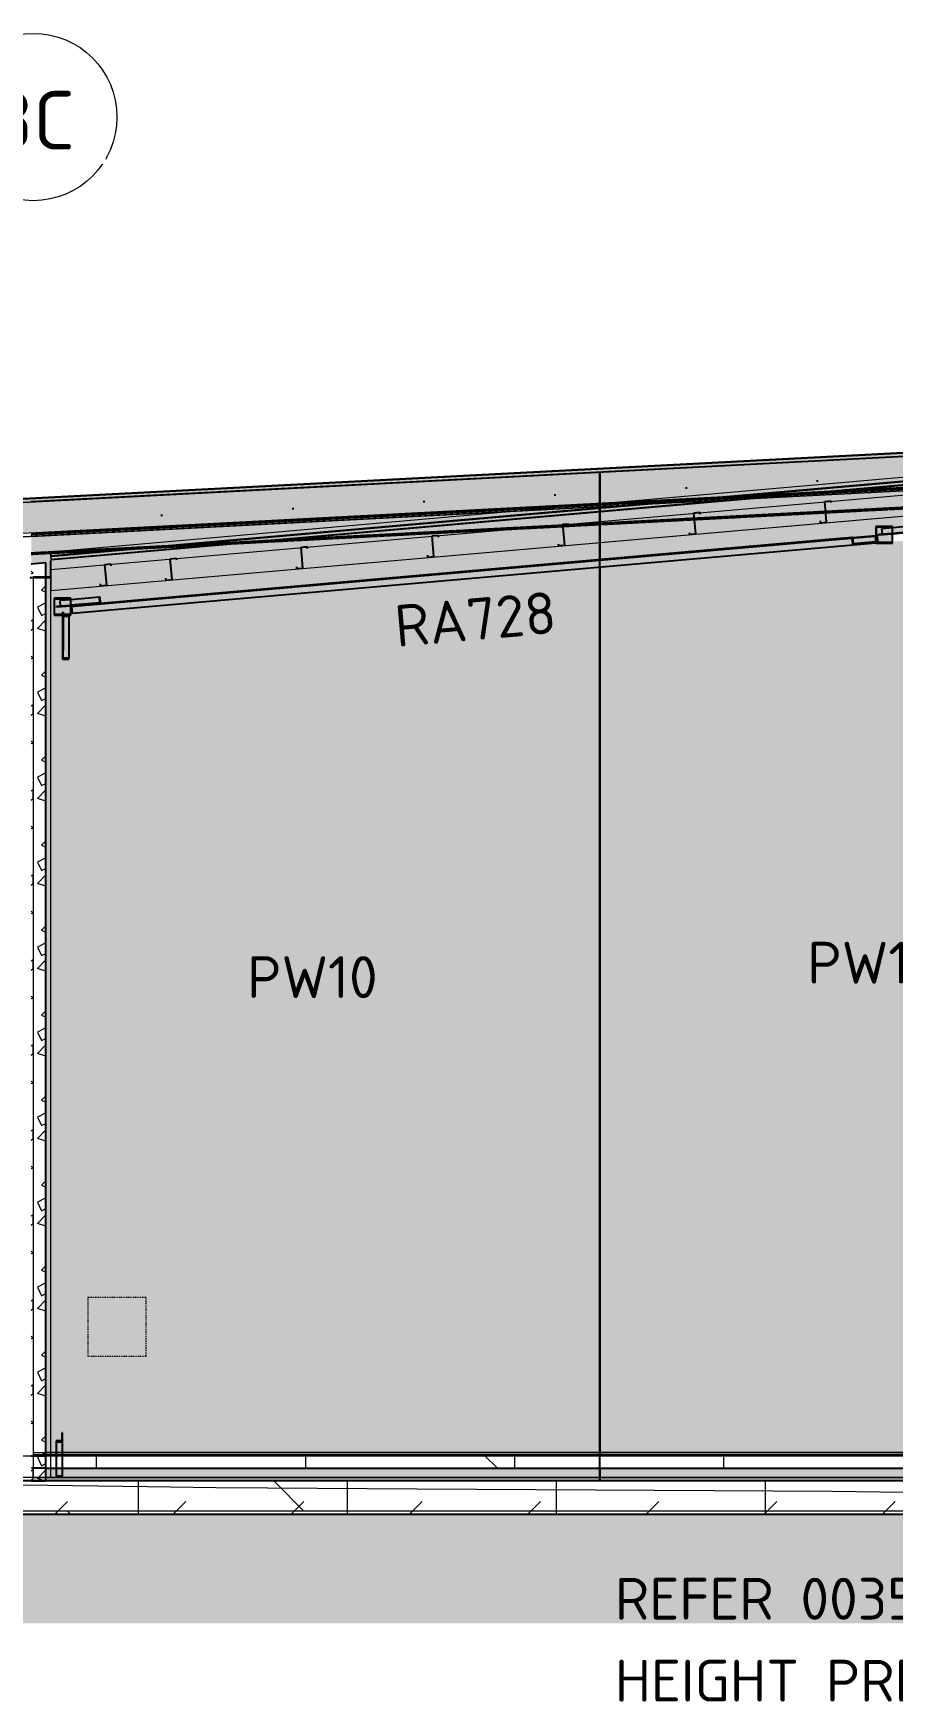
# Model space of a CAD drawing. Header units: millimetres. Extents: x 632 to 645312, y -3890 to 22200.
# Drawn here: x 602163 to 612439, y 2261 to 22200 of the extents above; entities that cross this region are included whole.
import ezdxf

# ---------------------------------------------------------------- set-up
doc = ezdxf.new("R2010")
doc.units = ezdxf.units.MM
for name, pattern in [('Dash', [7, 5, -2]), ('Dash_2_', [20.833333, 10.416667, -10.416667]), ('Hidden', [4, 3, -1]), ('Hidden Double', [7, 5, -2])]:
    doc.linetypes.add(name, pattern=pattern)
for name, color, linetype, lineweight in [('A-000-T_TEXT', 231, 'Continuous', 13), ('A-010-M_ROOM_SEPARATION', 32, 'Continuous', 13), ('A-200-A_WALL', 211, 'Continuous', 18), ('A-200-H_WALL', 111, 'Continuous', 13), ('A-200-M_WALL_EXT', 113, 'Continuous', 13), ('A-200-M_WALL_PAT', 111, 'Continuous', 13), ('A-200-MH_WALL', 110, 'Hidden', 13), ('A-230-H-FLOOR', 190, 'Continuous', 13), ('A-230-M_FLOOR', 192, 'Continuous', 13), ('A-230-MH_FLOOR', 190, 'Hidden Double', 13), ('A-270-M_ROOF', 132, 'Continuous', 13), ('C-920-M_TOPO', 7, 'Continuous', 13), ('M-520-M_DRAINAGE_FW', 2, 'Continuous', 13), ('M-520-MH_DRAINAGE_FW', 131, 'Dash', 13), ('S-160-M_FOUND', 171, 'Continuous', 13), ('S-280-A_STRUCT_FRAME', 2, 'Continuous', 18), ('S-280-M_STRUCT_FRAME', 12, 'Continuous', 13), ('Z-033_T_GRIDREF', 31, 'Continuous', 13), ('Z-230-A_LEVEL', 51, 'Continuous', 13)]:
    doc.layers.add(name, color=color, linetype=linetype, lineweight=lineweight)
doc.styles.add('ISOCPEUR_1', font='isocpeur.ttf', dxfattribs={"height": 700})
doc.styles.add('ISOCPEUR_2', font='isocpeur.ttf', dxfattribs={"height": 500})
pattern_1 = [(45, (615418.1, 0), (-1414.214, 0), [750, -3000]), (45, (616418.1, 1000), (-1414.214, 0), [750, -3000]), (45, (617418.1, -300), (-1414.214, 0), [250, -2000]), (90, (617418.13, 500), (-500, 500), [500, -2000]), (315, (617418.1, 1000), (0, 2828.43), [500, -3000]), (0, (616418.1, 1000), (2000, 2000), [300, -1000]), (0, (613918.1, 2000), (2000, 2000), [300, -2000])]

# ---------------------------------------------------------------- blocks, each defined once
blk = doc.blocks.new('Plumbing_FHR_AAA - 500mm Dia x 240mm D-1645371-S6_501-SECTION C1')
at = {"layer": 'M-520-MH_DRAINAGE_FW', "color": 53, "linetype": 'Dash_2_', "lineweight": 5}
for p, q in [((4314032, 7090), (4313332, 7090)), ((4313332, 7090), (4313332, 6390)), ((4314032, 6390), (4314032, 7090)), ((4313332, 6390), (4314032, 6390))]:
    blk.add_line(p, q, dxfattribs=at)
blk = doc.blocks.new('Roof Gutters3 - Roof Gutters-1885272-S6_501-SECTION C1')
at = {"layer": 'A-270-M_ROOF', "lineweight": 5, "transparency": 33554432}
for points in [[(4306891, 16341), (4327369, 17410), (4327369, 17414), (4306891, 16345)], [(4306891, 16337), (4327369, 17406), (4327369, 17411), (4306891, 16342)], [(4306913, 15923), (4312657, 16223), (4312657, 16599), (4327371, 17367), (4327369, 17410), (4306891, 16341), (4306901, 16152)]]:
    blk.add_hatch(color=253, dxfattribs=at).paths.add_polyline_path(points)
at = {"layer": 'A-270-M_ROOF', "color": 53, "lineweight": 5}
for p, q in [((4312891, 15950), (4332711, 17684)), ((4312891, 15948), (4332711, 17682)), ((4312894, 15906), (4332715, 17641)), ((4312894, 15906), (4332715, 17641)), ((4327041, 17397), (4306891, 16345)), ((4327071, 17394), (4306891, 16341)), ((4327041, 17394), (4306891, 16342)), ((4327071, 17392), (4306891, 16338)), ((4327039, 17389), (4312663, 16638)), ((4327040, 17389), (4312663, 16638)), ((4319603, 16591), (4327061, 17244)), ((4319603, 16591), (4327061, 17244)), ((4327061, 17195), (4320976, 16663)), ((4321026, 16665), (4327061, 17193)), ((4327393, 16954), (4321141, 16628)), ((4327393, 16955), (4321150, 16629)), ((4321226, 16635), (4327392, 16957)), ((4327392, 16958), (4321235, 16636)), ((4319878, 16565), (4306915, 15889)), ((4319795, 16558), (4306915, 15886)), ((4312890, 15954), (4319797, 16558)), ((4319747, 16555), (4312890, 15955)), ((4319852, 16561), (4318373, 16483)), ((4318374, 16484), (4319603, 16591)), ((4318374, 16484), (4319603, 16591)), ((4318458, 16491), (4319937, 16568)), ((4320976, 16663), (4319747, 16555)), ((4319861, 16561), (4319795, 16558)), ((4319797, 16558), (4321026, 16665)), ((4320990, 16620), (4319852, 16561)), ((4320999, 16621), (4319861, 16561)), ((4319946, 16569), (4319878, 16565)), ((4319937, 16568), (4321075, 16627)), ((4321084, 16628), (4319946, 16569)), ((4321141, 16628), (4320991, 16620)), ((4321150, 16629), (4320999, 16621)), ((4321076, 16628), (4321226, 16635)), ((4321235, 16636), (4321084, 16628)), ((4312663, 16188), (4318458, 16491)), ((4318373, 16483), (4312663, 16185)), ((4312886, 16003), (4318374, 16484)), ((4312886, 16003), (4318374, 16484)), ((4312890, 15955), (4312886, 16003)), ((4312886, 16003), (4312890, 15955)), ((4312891, 15952), (4312890, 15955)), ((4312894, 15912), (4312891, 15950)), ((4312891, 15948), (4312894, 15912)), ((4312894, 15912), (4312894, 15906)), ((4312894, 15906), (4312894, 15912))]:
    blk.add_line(p, q, dxfattribs=at)
blk = doc.blocks.new('25021-APA-ZZ-ZZ-M3-AR-000001_V3_rvt-8-S6_501-SECTION C1')
at = {"layer": 'A-200-M_WALL_EXT', "transparency": 33554432}
blk.add_hatch(color=10, dxfattribs=at).paths.add_polyline_path([(4350895, 16015), (4350895, 16071), (4332581, 17679), (4312663, 16639), (4312663, 16599), (4332682, 17644), (4332682, 17608), (4350894, 16015)])
at = {"layer": 'A-270-M_ROOF', "lineweight": 5, "transparency": 33554432}
for color, points in [(9, [(4306891, 16338), (4327369, 17407), (4327318, 17407), (4306841, 16338)]), (10, [(4306891, 16298), (4327369, 17367), (4327318, 17367), (4306841, 16298)]), (9, [(4306891, 16298), (4327369, 17367), (4327369, 17407), (4306891, 16338)])]:
    blk.add_hatch(color=color, dxfattribs=at).paths.add_polyline_path(points)
at = {"layer": 'C-920-M_TOPO', "transparency": 33554432}
h = blk.add_hatch(color=8, dxfattribs=at)
h.paths.add_polyline_path([(4279081, 3197), (4354185, 3197), (4354185, 4132), (4346414, 4300), (4341180, 4371), (4338594, 4425), (4334962, 4500), (4312145, 4500), (4312145, 4851), (4308452, 4901), (4307827, 4914), (4307827, 4900), (4308452, 4898), (4308452, 4500), (4307052, 4500), (4307052, 4900), (4307677, 4900), (4307677, 4918), (4301970, 5050), (4283205, 5050), (4283205, 4900), (4283893, 4900), (4283893, 4500), (4282320, 4500), (4282320, 4900), (4283037, 4900), (4283037, 5050), (4282733, 5050), (4282733, 5108), (4281492, 5054), (4281072, 5050), (4279081, 5053), (4279081, 3266)])
h.paths.add_polyline_path([(4281088, 5171), (4281428, 5176), (4282748, 5235), (4282891, 5235), (4282891, 5200), (4283037, 5200), (4283037, 5249), (4279081, 5267), (4279081, 5173), (4281072, 5171)])
h.paths.add_polyline_path([(4283205, 5200), (4293163, 5202), (4283205, 5248)])
at = {"layer": 'A-010-M_ROOM_SEPARATION', "color": 53, "lineweight": 5}
for p, q in [((4312787, 5240), (4312832, 5240)), ((4312832, 5240), (4312891, 5240)), ((4312891, 5240), (4332607, 5240))]:
    blk.add_line(p, q, dxfattribs=at)
at = {"layer": 'A-200-M_WALL_EXT', "color": 53, "lineweight": 5}
for p, q in [((4327061, 17391), (4312663, 16639)), ((4312663, 16639), (4327037, 17390)), ((4312682, 15705), (4312682, 4940)), ((4312891, 15705), (4312682, 15705)), ((4312885, 15705), (4312682, 15705)), ((4312890, 15705), (4312885, 15705)), ((4312891, 4940), (4312891, 15705)), ((4312891, 15540), (4312891, 15705)), ((4312891, 5240), (4312891, 15540)), ((4312891, 4940), (4312891, 5239)), ((4312832, 4940), (4312682, 4940)), ((4312682, 4940), (4312891, 4940)), ((4312891, 4940), (4312832, 4940)), ((4312891, 4940), (4345562, 4940)), ((4345562, 4940), (4312891, 4940))]:
    blk.add_line(p, q, dxfattribs=at)
at = {"layer": 'A-230-M_FLOOR', "color": 53, "lineweight": 5}
for p, q in [((4312682, 5240), (4312682, 5215)), ((4312682, 5240), (4312832, 5240)), ((4312682, 5215), (4312682, 4940)), ((4312682, 5215), (4312832, 5215)), ((4312682, 5215), (4312682, 4940)), ((4345706, 5240), (4312832, 5240)), ((4312832, 5240), (4312832, 4940)), ((4312832, 5240), (4312832, 4940)), ((4312891, 5240), (4312832, 5240)), ((4312832, 5240), (4312891, 5240)), ((4312832, 5215), (4312891, 5215)), ((4332607, 5240), (4312891, 5240)), ((4312891, 5240), (4332607, 5240)), ((4312891, 5215), (4345702, 5215)), ((4353282, 4940), (4312082, 4940)), ((4312832, 4940), (4312682, 4940)), ((4312832, 4940), (4312682, 4940)), ((4312891, 4940), (4312832, 4940)), ((4312832, 4940), (4345706, 4940)), ((4312832, 4940), (4312891, 4940)), ((4312891, 4940), (4312832, 4940)), ((4345562, 4940), (4312891, 4940)), ((4312891, 4940), (4345562, 4940)), ((4345562, 4940), (4312891, 4940)), ((4312082, 4540), (4333527, 4540))]:
    blk.add_line(p, q, dxfattribs=at)
at = {"layer": 'A-270-M_ROOF', "color": 53, "lineweight": 5}
for p, q in [((4332711, 17686), (4312890, 15952)), ((4332711, 17646), (4312890, 15911)), ((4312890, 15911), (4332711, 17646)), ((4306891, 16338), (4327071, 17392)), ((4306893, 16298), (4327073, 17352)), ((4327073, 17352), (4306893, 16298)), ((4312890, 15791), (4332711, 17525)), ((4312890, 15540), (4332711, 17274)), ((4312891, 15540), (4332711, 17274)), ((4327061, 17191), (4321083, 16668)), ((4327061, 17151), (4322222, 16728)), ((4322222, 16728), (4327061, 17151)), ((4327369, 16997), (4322372, 16736)), ((4321014, 16665), (4306913, 15929)), ((4319854, 16561), (4312891, 15952)), ((4320992, 16620), (4312894, 15912)), ((4312894, 15912), (4320992, 16620)), ((4321083, 16668), (4319854, 16561)), ((4322222, 16728), (4320992, 16620)), ((4320992, 16620), (4322222, 16728)), ((4321083, 16668), (4321014, 16665)), ((4322221, 16728), (4321083, 16668)), ((4322372, 16736), (4322221, 16728)), ((4312890, 15952), (4312890, 15911)), ((4312891, 15952), (4312890, 15952)), ((4312891, 15952), (4312891, 15911)), ((4312890, 15892), (4312885, 15892)), ((4312885, 15892), (4312885, 15697)), ((4312885, 15892), (4312886, 15892)), ((4312886, 15705), (4312886, 15892)), ((4312886, 15892), (4312890, 15892)), ((4312890, 15911), (4312890, 15540)), ((4312891, 15911), (4312890, 15911)), ((4312890, 15911), (4312891, 15911)), ((4312890, 15692), (4312890, 15892)), ((4312890, 15892), (4312891, 15892)), ((4312894, 15912), (4312891, 15911)), ((4312891, 15911), (4312894, 15912)), ((4312891, 15911), (4312891, 15791)), ((4312891, 15892), (4312891, 15791)), ((4312891, 15791), (4312891, 15705)), ((4312891, 15791), (4312891, 15705)), ((4312640, 15692), (4312890, 15692)), ((4312885, 15697), (4312645, 15697)), ((4312682, 15697), (4312885, 15697)), ((4312890, 15692), (4312682, 15692)), ((4312885, 15697), (4312886, 15697)), ((4312886, 15697), (4312886, 15705)), ((4312890, 15692), (4312891, 15692)), ((4312891, 15705), (4312891, 15540)), ((4312891, 15705), (4312891, 15692)), ((4312890, 15540), (4312891, 15540))]:
    blk.add_line(p, q, dxfattribs=at)
at = {"layer": 'C-920-M_TOPO', "color": 53, "lineweight": 5}
for p, q in [((4313155, 4838), (4311939, 4854)), ((4314046, 4827), (4313155, 4838)), ((4314865, 4817), (4314046, 4827)), ((4315482, 4810), (4314865, 4817)), ((4317273, 4800), (4315482, 4810)), ((4322237, 4773), (4317273, 4800)), ((4323921, 4750), (4322237, 4773))]:
    blk.add_line(p, q, dxfattribs=at)
at = {"layer": 'A-270-M_ROOF', "color": 53, "lineweight": 5}
blk.add_blockref('Roof Gutters3 - Roof Gutters-1885272-S6_501-SECTION C1', (0, 0), dxfattribs=at)
at = {"layer": 'M-520-M_DRAINAGE_FW', "color": 53, "lineweight": 5}
blk.add_blockref('Plumbing_FHR_AAA - 500mm Dia x 240mm D-1645371-S6_501-SECTION C1', (0, 0), dxfattribs=at)
blk = doc.blocks.new('NRP_Framing-Steel-EA - RB725 - 75x75x8EA-3936348-S6_501-SECTION C1')
at = {"layer": 'S-280-M_STRUCT_FRAME', "linetype": 'Dash', "lineweight": 25}
blk.add_hatch(color=256, dxfattribs=at).paths.add_polyline_path([(4322478, 16098), (4322489, 16099), (4322482, 16174), (4322379, 16165), (4322380, 16157), (4322472, 16165)])
h = blk.add_hatch(color=256, dxfattribs=at)
h.paths.add_polyline_path([(4322489, 16099), (4322759, 16123), (4322759, 16198), (4322482, 16174), (4322488, 16108)])
h.paths.add_polyline_path([(4322765, 16123), (4322779, 16125), (4322772, 16199), (4322765, 16199)])
at = {"layer": 'S-280-M_STRUCT_FRAME', "lineweight": 25}
for p, q in [((4322482, 16174), (4322379, 16165)), ((4322379, 16165), (4322380, 16157)), ((4322380, 16157), (4322472, 16165)), ((4322472, 16165), (4322478, 16098)), ((4322482, 16174), (4322759, 16198)), ((4322489, 16099), (4322482, 16174)), ((4322765, 16199), (4322772, 16199)), ((4322772, 16199), (4322779, 16125)), ((4322478, 16098), (4322489, 16099)), ((4322759, 16123), (4322489, 16099)), ((4322779, 16125), (4322765, 16123))]:
    blk.add_line(p, q, dxfattribs=at)
at = {"layer": 'S-280-M_STRUCT_FRAME', "linetype": 'Dash', "lineweight": 25}
for p, q in [((4322759, 16198), (4322765, 16199)), ((4322765, 16123), (4322759, 16123))]:
    blk.add_line(p, q, dxfattribs=at)
blk = doc.blocks.new('NRP_Framing-Steel-EA - RB725 - 75x75x8EA-3936451-S6_501-SECTION C1')
at = {"layer": 'S-280-M_STRUCT_FRAME', "linetype": 'Dash', "lineweight": 25}
h = blk.add_hatch(color=256, dxfattribs=at)
h.paths.add_polyline_path([(4312960, 15341), (4313125, 15355), (4313125, 15363), (4312960, 15349)])
h.paths.add_polyline_path([(4313131, 15356), (4313384, 15378), (4313383, 15386), (4313131, 15364)])
h = blk.add_hatch(color=256, dxfattribs=at)
h.paths.add_polyline_path([(4313008, 15353), (4313125, 15363), (4313125, 15430), (4313002, 15420), (4313005, 15386)])
h.paths.add_polyline_path([(4313131, 15364), (4313475, 15394), (4313469, 15461), (4313131, 15431), (4313131, 15378)])
blk.add_hatch(color=256, dxfattribs=at).paths.add_polyline_path([(4313384, 15378), (4313487, 15387), (4313480, 15462), (4313469, 15461), (4313475, 15394), (4313383, 15386)])
at = {"layer": 'S-280-M_STRUCT_FRAME', "lineweight": 25}
for p, q in [((4313125, 15363), (4312960, 15349)), ((4313125, 15355), (4312960, 15341)), ((4313125, 15430), (4313002, 15420)), ((4313008, 15353), (4313002, 15420)), ((4313469, 15461), (4313131, 15431)), ((4313383, 15386), (4313131, 15364)), ((4313384, 15378), (4313131, 15356)), ((4313475, 15394), (4313383, 15386)), ((4313383, 15386), (4313384, 15378)), ((4313384, 15378), (4313487, 15387)), ((4313480, 15462), (4313469, 15461)), ((4313469, 15461), (4313475, 15394)), ((4313487, 15387), (4313480, 15462)), ((4312960, 15341), (4312960, 15349))]:
    blk.add_line(p, q, dxfattribs=at)
at = {"layer": 'S-280-M_STRUCT_FRAME', "linetype": 'Dash', "lineweight": 25}
for p, q in [((4313131, 15431), (4313125, 15430)), ((4313131, 15364), (4313125, 15363)), ((4313131, 15364), (4313125, 15363)), ((4313131, 15356), (4313125, 15355))]:
    blk.add_line(p, q, dxfattribs=at)
blk = doc.blocks.new('NRP_Framing-Steel-EA - RB725 - 75x75x8EA-3965456-S6_501-SECTION C1')
at = {"layer": 'S-280-M_STRUCT_FRAME', "linetype": 'Dash', "lineweight": 25}
h = blk.add_hatch(color=256, dxfattribs=at)
h.paths.add_polyline_path([(4322789, 16201), (4322953, 16215), (4322953, 16223), (4322788, 16209)])
h.paths.add_polyline_path([(4322959, 16216), (4323211, 16238), (4323210, 16246), (4322959, 16224)])
h = blk.add_hatch(color=256, dxfattribs=at)
h.paths.add_polyline_path([(4322836, 16213), (4322953, 16223), (4322953, 16290), (4322831, 16280), (4322834, 16238)])
h.paths.add_polyline_path([(4322959, 16224), (4323302, 16254), (4323296, 16320), (4322959, 16291), (4322959, 16238)])
blk.add_hatch(color=256, dxfattribs=at).paths.add_polyline_path([(4323211, 16238), (4323314, 16247), (4323307, 16321), (4323296, 16320), (4323302, 16254), (4323210, 16246)])
at = {"layer": 'S-280-M_STRUCT_FRAME', "lineweight": 25}
for p, q in [((4322953, 16223), (4322788, 16209)), ((4322789, 16201), (4322788, 16209)), ((4322953, 16215), (4322789, 16201)), ((4322953, 16290), (4322831, 16280)), ((4322836, 16213), (4322831, 16280)), ((4323296, 16320), (4322959, 16291)), ((4323210, 16246), (4322959, 16224)), ((4323211, 16238), (4322959, 16216)), ((4323302, 16254), (4323210, 16246)), ((4323210, 16246), (4323211, 16238)), ((4323211, 16238), (4323314, 16247)), ((4323307, 16321), (4323296, 16320)), ((4323296, 16320), (4323302, 16254)), ((4323314, 16247), (4323307, 16321))]:
    blk.add_line(p, q, dxfattribs=at)
at = {"layer": 'S-280-M_STRUCT_FRAME', "linetype": 'Dash', "lineweight": 25}
for p, q in [((4322959, 16291), (4322953, 16290)), ((4322959, 16224), (4322953, 16223)), ((4322959, 16224), (4322953, 16223)), ((4322959, 16216), (4322953, 16215))]:
    blk.add_line(p, q, dxfattribs=at)
blk = doc.blocks.new('NRP_Framing-Steel-EA - RA728 - 90x90x8EA-3936199-S6_501-SECTION C1')
at = {"layer": 'S-280-M_STRUCT_FRAME', "linetype": 'Dash', "lineweight": 25}
for p, q in [((4322380, 16157), (4313144, 15349)), ((4322752, 16189), (4322472, 16165))]:
    blk.add_line(p, q, dxfattribs=at)
blk = doc.blocks.new('NRP_Framing-Steel-EA - WB725 - 75x75x8EA-3952099-S6_501-SECTION C1')
at = {"layer": 'S-280-M_STRUCT_FRAME', "linetype": 'Dash', "lineweight": 25}
h = blk.add_hatch(color=256, dxfattribs=at)
h.paths.add_polyline_path([(4313040, 14827), (4313040, 15248), (4313032, 15248), (4313032, 14827)])
h.paths.add_polyline_path([(4313040, 15254), (4313040, 15282), (4313032, 15282), (4313032, 15254)])
for points in [[(4313040, 14733), (4313107, 14733), (4313107, 15226), (4313040, 15226), (4313040, 14827)], [(4313107, 14722), (4313107, 14733), (4313040, 14733), (4313040, 14827), (4313032, 14827), (4313032, 14722)]]:
    blk.add_hatch(color=256, dxfattribs=at).paths.add_polyline_path(points)
at = {"layer": 'S-280-M_STRUCT_FRAME', "lineweight": 25}
for p, q in [((4313032, 15282), (4313040, 15282)), ((4313032, 15282), (4313032, 15254)), ((4313032, 15248), (4313032, 14827)), ((4313040, 15282), (4313040, 15254)), ((4313040, 15248), (4313040, 14827)), ((4313107, 15226), (4313107, 14733)), ((4313040, 14827), (4313032, 14827)), ((4313032, 14827), (4313032, 14722)), ((4313040, 14733), (4313040, 14827)), ((4313032, 14722), (4313107, 14722)), ((4313107, 14733), (4313040, 14733)), ((4313107, 14722), (4313107, 14733))]:
    blk.add_line(p, q, dxfattribs=at)
at = {"layer": 'S-280-M_STRUCT_FRAME', "linetype": 'Dash', "lineweight": 25}
for p, q in [((4313032, 15254), (4313032, 15248)), ((4313040, 15254), (4313040, 15248)), ((4313040, 15235), (4313107, 15235)), ((4313107, 15235), (4313107, 15226))]:
    blk.add_line(p, q, dxfattribs=at)
blk = doc.blocks.new('NRP_Framing-Steel-EA - WB725 - 75x75x8EA-3952101-S6_501-SECTION C1')
at = {"layer": 'S-280-M_STRUCT_FRAME', "linetype": 'Dash', "lineweight": 25}
blk.add_hatch(color=256, dxfattribs=at).paths.add_polyline_path([(4312957, 5367), (4313032, 5367), (4313032, 5472), (4313024, 5472), (4313024, 5378), (4312957, 5378)])
h = blk.add_hatch(color=256, dxfattribs=at)
h.paths.add_polyline_path([(4313032, 4956), (4313032, 5050), (4312957, 5050), (4312957, 4956)])
h.paths.add_polyline_path([(4312957, 5200), (4313032, 5200), (4313032, 5367), (4312957, 5367)])
at = {"layer": 'S-280-M_STRUCT_FRAME', "lineweight": 25}
for p, q in [((4313032, 5472), (4313024, 5472)), ((4313024, 5472), (4313024, 5378)), ((4313032, 5367), (4313032, 5472)), ((4313024, 5378), (4312957, 5378)), ((4312957, 5378), (4312957, 5367)), ((4312957, 5367), (4313032, 5367)), ((4312957, 5367), (4312957, 5200)), ((4313032, 5200), (4313032, 5367)), ((4312957, 5050), (4312957, 4956)), ((4313032, 4956), (4313032, 5050)), ((4313032, 4956), (4312957, 4956))]:
    blk.add_line(p, q, dxfattribs=at)
at = {"layer": 'S-280-M_STRUCT_FRAME', "linetype": 'Dash', "lineweight": 25}
for p, q in [((4312957, 5200), (4312957, 5050)), ((4313032, 5050), (4313032, 5200))]:
    blk.add_line(p, q, dxfattribs=at)
blk = doc.blocks.new('NRP_Framing-Steel-PFC - R308 - 250PFC-4012580-S6_501-SECTION C1')
at = {"layer": 'S-280-M_STRUCT_FRAME', "linetype": 'Dash', "lineweight": 25}
for p, q in [((4312657, 16223), (4332667, 17267)), ((4332667, 17252), (4312657, 16208)), ((4331737, 16984), (4312657, 15987)), ((4331312, 16946), (4312657, 15972))]:
    blk.add_line(p, q, dxfattribs=at)
blk = doc.blocks.new('NRP_Framing-Steel-Purlin Z - P916 - EZ250-24-V81-S6_501-SECTION C1')
at = {"layer": 'S-280-M_STRUCT_FRAME', "color": 1, "lineweight": 25}
for p, q in [((4322147, 16606), (4322218, 16612)), ((4322147, 16606), (4322218, 16612)), ((4322169, 16357), (4322147, 16606)), ((4322169, 16357), (4322147, 16606)), ((4322218, 16612), (4322220, 16591)), ((4322218, 16612), (4322220, 16591)), ((4322091, 16373), (4322093, 16351)), ((4322091, 16373), (4322093, 16351)), ((4322093, 16351), (4322169, 16357)), ((4322093, 16351), (4322169, 16357)), ((4322166, 16482), (4322166, 16483))]:
    blk.add_line(p, q, dxfattribs=at)
at = {"layer": 'S-280-M_STRUCT_FRAME', "color": 1, "linetype": 'Dash', "lineweight": 25}
blk.add_line((4322166, 16482), (4322166, 16483), dxfattribs=at)
blk = doc.blocks.new('NRP_Framing-Steel-Purlin Z - P916 - EZ250-24-V82-S6_501-SECTION C1')
at = {"layer": 'S-280-M_STRUCT_FRAME', "color": 1, "lineweight": 25}
for p, q in [((4320582, 16469), (4320652, 16476)), ((4320582, 16469), (4320652, 16476)), ((4320604, 16220), (4320582, 16469)), ((4320604, 16220), (4320582, 16469)), ((4320652, 16476), (4320654, 16454)), ((4320652, 16476), (4320654, 16454)), ((4320526, 16236), (4320528, 16214)), ((4320526, 16236), (4320528, 16214)), ((4320528, 16214), (4320604, 16220)), ((4320528, 16214), (4320604, 16220)), ((4320601, 16346), (4320601, 16346))]:
    blk.add_line(p, q, dxfattribs=at)
at = {"layer": 'S-280-M_STRUCT_FRAME', "color": 1, "linetype": 'Dash', "lineweight": 25}
blk.add_line((4320601, 16346), (4320601, 16346), dxfattribs=at)
blk = doc.blocks.new('NRP_Framing-Steel-Purlin Z - P916 - EZ250-24-4047314-S6_501-SECTION C1')
at = {"layer": 'S-280-M_STRUCT_FRAME', "color": 1, "lineweight": 25}
for p, q in [((4319016, 16332), (4319087, 16339)), ((4319016, 16332), (4319087, 16339)), ((4319038, 16083), (4319016, 16332)), ((4319038, 16083), (4319016, 16332)), ((4319035, 16209), (4319036, 16209)), ((4319087, 16339), (4319089, 16317)), ((4319087, 16339), (4319089, 16317)), ((4318960, 16099), (4318962, 16077)), ((4318960, 16099), (4318962, 16077)), ((4318962, 16077), (4319038, 16083)), ((4318962, 16077), (4319038, 16083))]:
    blk.add_line(p, q, dxfattribs=at)
at = {"layer": 'S-280-M_STRUCT_FRAME', "color": 1, "linetype": 'Dash', "lineweight": 25}
blk.add_line((4319035, 16209), (4319036, 16209), dxfattribs=at)
blk = doc.blocks.new('NRP_Framing-Steel-Purlin Z - P916 - EZ250-24-V83-S6_501-SECTION C1')
at = {"layer": 'S-280-M_STRUCT_FRAME', "color": 1, "lineweight": 25}
for p, q in [((4317451, 16195), (4317522, 16202)), ((4317451, 16195), (4317522, 16202)), ((4317473, 15946), (4317451, 16195)), ((4317473, 15946), (4317451, 16195)), ((4317522, 16202), (4317523, 16180)), ((4317522, 16202), (4317523, 16180)), ((4317395, 15962), (4317397, 15940)), ((4317395, 15962), (4317397, 15940)), ((4317470, 16072), (4317470, 16072)), ((4317397, 15940), (4317473, 15946)), ((4317397, 15940), (4317473, 15946))]:
    blk.add_line(p, q, dxfattribs=at)
at = {"layer": 'S-280-M_STRUCT_FRAME', "color": 1, "linetype": 'Dash', "lineweight": 25}
blk.add_line((4317470, 16072), (4317470, 16072), dxfattribs=at)
blk = doc.blocks.new('NRP_Framing-Steel-Purlin Z - P916 - EZ250-24-V84-S6_501-SECTION C1')
at = {"layer": 'S-280-M_STRUCT_FRAME', "color": 1, "lineweight": 25}
for p, q in [((4315885, 16058), (4315956, 16065)), ((4315885, 16058), (4315956, 16065)), ((4315907, 15809), (4315885, 16058)), ((4315907, 15809), (4315885, 16058)), ((4315956, 16065), (4315958, 16043)), ((4315956, 16065), (4315958, 16043)), ((4315830, 15825), (4315831, 15803)), ((4315830, 15825), (4315831, 15803)), ((4315831, 15803), (4315907, 15809)), ((4315831, 15803), (4315907, 15809)), ((4315904, 15935), (4315905, 15935))]:
    blk.add_line(p, q, dxfattribs=at)
at = {"layer": 'S-280-M_STRUCT_FRAME', "color": 1, "linetype": 'Dash', "lineweight": 25}
blk.add_line((4315904, 15935), (4315905, 15935), dxfattribs=at)
blk = doc.blocks.new('NRP_Framing-Steel-Purlin Z - P916 - EZ250-24-V93-S6_501-SECTION C1')
at = {"layer": 'S-280-M_STRUCT_FRAME', "color": 1, "lineweight": 25}
for p, q in [((4314320, 15921), (4314391, 15928)), ((4314320, 15921), (4314391, 15928)), ((4314342, 15672), (4314320, 15921)), ((4314342, 15672), (4314320, 15921)), ((4314339, 15798), (4314339, 15798)), ((4314391, 15928), (4314393, 15906)), ((4314391, 15928), (4314393, 15906)), ((4314264, 15688), (4314266, 15666)), ((4314264, 15688), (4314266, 15666)), ((4314266, 15666), (4314342, 15672)), ((4314266, 15666), (4314342, 15672))]:
    blk.add_line(p, q, dxfattribs=at)
at = {"layer": 'S-280-M_STRUCT_FRAME', "color": 1, "linetype": 'Dash', "lineweight": 25}
blk.add_line((4314339, 15798), (4314339, 15798), dxfattribs=at)
blk = doc.blocks.new('NRP_Framing-Steel-Purlin Z - P916 - EZ250-24-4062103-S6_501-SECTION C1')
at = {"layer": 'S-280-M_STRUCT_FRAME', "color": 1, "linetype": 'Dash', "lineweight": 25}
blk.add_line((4322069, 16846), (4322048, 16846), dxfattribs=at)
blk = doc.blocks.new('NRP_Framing-Steel-Purlin Z - P916 - EZ250-24-4062102-S6_501-SECTION C1')
at = {"layer": 'S-280-M_STRUCT_FRAME', "color": 1, "linetype": 'Dash', "lineweight": 25}
blk.add_line((4320500, 16764), (4320480, 16764), dxfattribs=at)
blk = doc.blocks.new('NRP_Framing-Steel-Purlin Z - P916 - EZ250-24-4062099-S6_501-SECTION C1')
at = {"layer": 'S-280-M_STRUCT_FRAME', "color": 1, "linetype": 'Dash', "lineweight": 25}
blk.add_line((4318932, 16682), (4318912, 16682), dxfattribs=at)
blk = doc.blocks.new('NRP_Framing-Steel-Purlin Z - P916 - EZ250-24-4062100-S6_501-SECTION C1')
at = {"layer": 'S-280-M_STRUCT_FRAME', "color": 1, "linetype": 'Dash', "lineweight": 25}
blk.add_line((4317364, 16600), (4317343, 16600), dxfattribs=at)
blk = doc.blocks.new('NRP_Framing-Steel-Purlin Z - P916 - EZ250-24-4062097-S6_501-SECTION C1')
at = {"layer": 'S-280-M_STRUCT_FRAME', "color": 1, "linetype": 'Dash', "lineweight": 25}
blk.add_line((4315796, 16518), (4315775, 16518), dxfattribs=at)
blk = doc.blocks.new('NRP_Framing-Steel-Purlin Z - P916 - EZ250-24-4062098-S6_501-SECTION C1')
at = {"layer": 'S-280-M_STRUCT_FRAME', "color": 1, "linetype": 'Dash', "lineweight": 25}
blk.add_line((4314227, 16436), (4314207, 16436), dxfattribs=at)
blk = doc.blocks.new('Grid - NRP_Grid-Head-320187-S6_501-SECTION C1')
at = {"layer": 'Z-033_T_GRIDREF'}
blk.add_circle((4352682, 21200), 1000, dxfattribs=at)

msp = doc.modelspace()

# ---------------------------------------------------------------- hatches: boundary and pattern name
at = {"layer": 'A-200-H_WALL'}
h = msp.add_hatch(color=256, dxfattribs=at)
h.paths.add_polyline_path([(615537.5, 4900), (615537.5, 5050), (608937.5, 5050), (608937.5, 4900), (615501, 4900)])
h.paths.add_polyline_path([(615537.5, 5200), (615537.5, 16396.3), (612447.3, 16125.9), (612439.2, 16200.6), (612439.2, 16107.6), (612239.2, 16107.6), (612239.1, 16107.7), (608937.5, 15818.9), (608937.5, 5200), (615501, 5200)])
h.paths.add_polyline_path([(608937.5, 15909.2), (612239.2, 16199.2), (612239.2, 16307.6), (612439.2, 16307.6), (612440.1, 16290.9), (612787.7, 16321.3), (612794.2, 16246.6), (615537.5, 16486.6), (615537.5, 17298.5), (608937.5, 16953.9), (608937.5, 16189.4)])
h.paths.add_polyline_path([(612245.2, 16113.6), (612433.2, 16113.6), (612433.2, 16215), (612268.8, 16200.6), (612268.1, 16208.6), (612316.6, 16212.9), (612310.8, 16279.6), (612433.2, 16290.3), (612433.2, 16301.6), (612245.2, 16301.6), (612245.2, 16198.6), (612252.6, 16199.2), (612259.1, 16124.5), (612245.2, 16123.3)])
h = msp.add_hatch(color=256, dxfattribs=at)
h.paths.add_polyline_path([(606113.1, 4900), (608937.5, 4900), (608937.5, 5050), (602512.5, 5050), (602512.5, 4956.1), (602437.5, 4956.1), (602437.5, 5050), (602312.5, 5050), (602312.5, 4900), (602512.5, 4900)])
h.paths.add_polyline_path([(602437.5, 5200), (602437.5, 5377.9), (602504.5, 5377.9), (602504.5, 5472.4), (602512.5, 5472.4), (602512.5, 5200), (608937.5, 5200), (608937.5, 15818.9), (602631.8, 15267.2), (602624, 15356.8), (602611, 15355.7), (602611, 15247.7), (602520.5, 15247.7), (602520.5, 15225.6), (602587.5, 15225.6), (602587.5, 14721.8), (602512.5, 14721.8), (602512.5, 15247.7), (602411, 15247.7), (602411, 15447.7), (602611, 15447.7), (602611, 15431), (602960.5, 15461.6), (602967, 15386.8), (608937.5, 15909.2), (608937.5, 16953.9), (602137.5, 16598.9), (602137.5, 15856.1), (602312.5, 15871.4), (602312.5, 5200)])
h.paths.add_polyline_path([(602482.4, 15253.7), (602512.5, 15253.7), (602512.5, 15282.5), (602520.5, 15282.5), (602520.5, 15253.7), (602605, 15253.7), (602605, 15355.2), (602440.5, 15340.8), (602439.8, 15348.7), (602488.2, 15353), (602482.4, 15419.7), (602605, 15430.5), (602605, 15441.7), (602417, 15441.7), (602417, 15253.7), (602439.8, 15253.7)])
at = {"layer": 'A-200-M_WALL_PAT'}
h = msp.add_hatch(dxfattribs=at)
h.set_pattern_fill('FP_47', color=250, angle=116.56505, style=0, pattern_type=2)
h.set_pattern_definition([(296.565, (615672.13, 152.4), (5e-05, 1016), [113.59, -2158.253]), (33.69, (615722.9, 50.8), (7e-05, 1016), [183.16, -3480.08]), (33.69, (616738.9, 50.8), (7e-05, 1016), [183.16, -3480.08]), (33.69, (617754.9, 50.8), (7e-05, 1016), [183.16, -3480.08]), (116.565, (615875.33, 152.4), (5e-05, 1016), [113.59, -2158.253]), (213.69, (615824.5, 254), (7e-05, 1016), [183.16, -3480.08]), (213.69, (616840.5, 254), (7e-05, 1016), [183.16, -3480.08]), (213.69, (617856.5, 254), (7e-05, 1016), [183.16, -3480.08]), (26.565, (616078.5, 152.4), (5e-05, 1016), [227.185, -2044.66]), (26.565, (617094.5, 152.4), (5e-05, 1016), [227.185, -2044.66]), (270, (616281.7, 254), (1016, 0.0009), [101.6, -914.4]), (225, (616281.7, 152.4), (-0.002, 1016), [143.684, -1293.157]), (135, (616180.1, 50.8), (-0.0009, 1016), [143.684, -1293.157]), (288.435, (615875.33, 457.2), (-0.002, 1015.9997), [160.644, -3052.23]), (18.435, (615926.1, 304.8), (-0.002, 1016), [160.64, -3052.23]), (18.435, (616942.1, 304.8), (-0.002, 1016), [160.64, -3052.23]), (18.435, (617958.1, 304.8), (-0.002, 1016), [160.64, -3052.23]), (135, (616078.5, 355.6), (-0.0009, 1016), [143.684, -1293.157]), (180, (615976.9, 457.2), (0.0009, -1016), [101.6, -914.4]), (251.565, (615621.33, 711.2), (0.0004, 1015.9997), [160.644, -3052.23]), (315, (615570.5, 558.8), (-0.0009, 1016), [143.684, -1293.157]), (71.565, (615672.13, 457.2), (0.0004, 1015.9997), [160.644, -3052.23]), (135, (615722.9, 609.6), (-0.0009, 1016), [143.684, -1293.157]), (225, (616027.7, 711.2), (-0.002, 1016), [143.684, -1293.157]), (123.69, (615926.13, 609.6), (7e-05, 1016), [183.16, -3480.08]), (123.69, (616942.13, 609.6), (7e-05, 1016), [183.16, -3480.08]), (26.565, (615824.5, 762), (5e-05, 1016), [113.59, -2158.25]), (26.565, (616840.5, 762), (5e-05, 1016), [113.59, -2158.25]), (315, (615926.1, 812.8), (-0.0009, 1016), [143.684, -1293.157]), (213.69, (616383.3, 965.2), (7e-05, 1016), [183.16, -3480.08]), (213.69, (617399.3, 965.2), (7e-05, 1016), [183.16, -3480.08]), (213.69, (618415.3, 965.2), (7e-05, 1016), [183.16, -3480.08]), (296.565, (616230.93, 863.6), (5e-05, 1016), [113.59, -2158.253]), (45, (616281.7, 762), (-0.0009, 1016), [143.684, -1293.157]), (90, (616383.3, 863.6), (-1016, -0.0009), [101.6, -914.4]), (213.69, (615926.1, 1016), (7e-05, 1016), [183.16, -3480.08]), (213.69, (616942.1, 1016), (7e-05, 1016), [183.16, -3480.08]), (213.69, (617958.1, 1016), (7e-05, 1016), [183.16, -3480.08]), (315, (615773.7, 914.4), (-0.0009, 1016), [71.84, -1365]), (26.565, (615824.5, 863.6), (5e-05, 1016), [113.59, -2158.25]), (26.565, (616840.5, 863.6), (5e-05, 1016), [113.59, -2158.25]), (90, (615926.1, 914.4), (-1016, -0.0009), [101.6, -914.4]), (333.435, (615519.7, 965.2), (-0.002, 1016), [113.59, -2158.25]), (333.435, (616535.7, 965.2), (-0.002, 1016), [113.59, -2158.25]), (243.435, (615621.33, 914.4), (-0.002, 1016), [113.59, -2158.253]), (161.565, (615570.5, 812.8), (0.0004, 1016), [160.64, -3052.23]), (161.565, (616586.5, 812.8), (0.0004, 1016), [160.64, -3052.23]), (161.565, (617602.5, 812.8), (0.0004, 1016), [160.64, -3052.23]), (45, (615418.1, 863.6), (-0.0009, 1016), [143.684, -1293.157]), (26.565, (615468.9, 0.0002), (5e-05, 1016), [113.59, -2158.25]), (26.565, (616484.9, 0.0001), (5e-05, 1016), [113.59, -2158.25]), (116.565, (615570.53, 50.8), (5e-05, 1016), [113.59, -2158.253]), (206.565, (615519.7, 152.4), (5e-05, 1016), [113.59, -2158.25]), (206.565, (616535.7, 152.4), (5e-05, 1016), [113.59, -2158.25]), (296.565, (615418.13, 101.6), (5e-05, 1016), [113.59, -2158.253]), (14.036, (616180.1, 457.2), (0.003, 1016), [209.45, -3979.62]), (14.036, (617196.1, 457.2), (0.003, 1016), [209.45, -3979.62]), (14.036, (618212.1, 457.2), (0.003, 1016), [209.45, -3979.62]), (14.036, (619228.1, 457.2), (0.003, 1016), [209.45, -3979.62]), (135, (616383.3, 508), (-0.0009, 1016), [143.684, -1293.157]), (198.435, (616281.7, 609.6), (-0.002, 1016), [160.64, -3052.23]), (198.435, (617297.7, 609.6), (-0.002, 1016), [160.64, -3052.23]), (198.435, (618313.7, 609.6), (-0.002, 1016), [160.64, -3052.23]), (296.565, (616129.33, 558.8), (5e-05, 1016), [113.59, -2158.253]), (333.435, (615468.9, 304.8), (-0.002, 1016), [113.59, -2158.25]), (333.435, (616484.9, 304.8), (-0.002, 1016), [113.59, -2158.25]), (45, (615570.5, 254), (-0.0009, 1016), [71.84, -1365]), (116.565, (615621.33, 304.8), (5e-05, 1016), [113.59, -2158.253]), (225, (615570.5, 406.4), (-0.002, 1016), [143.684, -1293.157])])
h.paths.add_polyline_path([(602312.5, 4900), (602312.5, 15871.4), (602137.5, 15856.1), (602137.5, 4900)])
at = {"layer": 'A-230-H-FLOOR'}
h = msp.add_hatch(dxfattribs=at)
h.set_pattern_fill('FP_49', color=256, style=0, pattern_type=2)
h.set_pattern_definition(pattern_1)
h.paths.add_polyline_path([(635042.5, 5050), (635042.5, 5200), (602312.5, 5200), (602312.5, 5050), (634276.8, 5050)])
at = {"layer": 'S-160-M_FOUND'}
h = msp.add_hatch(dxfattribs=at)
h.set_pattern_fill('FP_49', color=256, style=0, pattern_type=2)
h.set_pattern_definition(pattern_1)
h.paths.add_polyline_path([(602225, 4900), (601625, 4900), (601625, 4500), (602225, 4500)])
h = msp.add_hatch(dxfattribs=at)
h.set_pattern_fill('FP_49', color=256, style=0, pattern_type=2)
h.set_pattern_definition(pattern_1)
h.paths.add_polyline_path([(641317.8, 4500), (642362.5, 4500), (642362.5, 4900), (602225, 4900), (602225, 4500), (640144.3, 4500)])
at = {"layer": 'S-280-M_STRUCT_FRAME', "lineweight": 5}
for points in [[(602624.7, 15348.9), (611860.4, 16156.9), (611859.7, 16164.9), (602624, 15356.8), (602624.3, 15353)], [(602631.8, 15267.2), (612239.1, 16107.7), (612237.8, 16122.6), (611957.8, 16099.1), (611951.5, 16164.9), (602624.7, 15348.9), (602625.4, 15340.8)]]:
    msp.add_hatch(color=256, dxfattribs=at).paths.add_polyline_path(points)
h = msp.add_hatch(color=256, dxfattribs=at)
h.paths.add_polyline_path([(612439.2, 16107.6), (612439.2, 16307.6), (612239.2, 16307.6), (612239.2, 16107.6)])
h.paths.add_polyline_path([(612245.2, 16113.6), (612245.2, 16301.6), (612433.2, 16301.6), (612433.2, 16113.6)])
h = msp.add_hatch(color=256, dxfattribs=at)
h.paths.add_polyline_path([(602592.6, 15247.7), (602611, 15247.7), (602611, 15447.7), (602411, 15447.7), (602411, 15247.7)])
h.paths.add_polyline_path([(602592.6, 15253.7), (602417, 15253.7), (602417, 15441.7), (602605, 15441.7), (602605, 15253.7)])

# ---------------------------------------------------------------- linework, layer by layer
at = {"layer": 'A-200-M_WALL_EXT', "lineweight": 25}
for p, q in [((622162.5, 17644.4), (602137.5, 16598.9)), ((608937.5, 15909.2), (608937.5, 16953.9)), ((608937.5, 16953.9), (608937.5, 15909.2)), ((602312.5, 15871.4), (602137.5, 15856.1)), ((602312.5, 4900), (602312.5, 15871.4)), ((608937.5, 5200), (608937.5, 15818.9)), ((608937.5, 15818.9), (608937.5, 5200)), ((608937.5, 4900), (608937.5, 5050)), ((608937.5, 5050), (608937.5, 4900)), ((602137.5, 4900), (602312.5, 4900))]:
    msp.add_line(p, q, dxfattribs=at)
at = {"layer": 'A-200-MH_WALL', "lineweight": 25}
for p, q in [((608937.5, 15818.9), (608937.5, 15909.1)), ((608937.5, 15909.1), (608937.5, 15818.9)), ((608937.5, 5050), (608937.5, 5200)), ((608937.5, 5200), (608937.5, 5050))]:
    msp.add_line(p, q, dxfattribs=at)
at = {"layer": 'A-230-M_FLOOR', "lineweight": 25}
for p, q in [((635042.5, 5200), (602312.5, 5200)), ((602312.5, 5050), (635042.5, 5050))]:
    msp.add_line(p, q, dxfattribs=at)
at = {"layer": 'A-230-MH_FLOOR', "lineweight": 25}
for p, q in [((602137.6, 5200), (602312.5, 5200)), ((602312.5, 5050), (602137.6, 5050))]:
    msp.add_line(p, q, dxfattribs=at)
at = {"layer": 'S-160-M_FOUND', "lineweight": 25}
for p, q in [((602225, 4900), (601625, 4900)), ((642362.5, 4900), (602225, 4900)), ((601625, 4500), (602225, 4500)), ((602225, 4500), (642362.5, 4500))]:
    msp.add_line(p, q, dxfattribs=at)
at = {"layer": 'S-280-M_STRUCT_FRAME', "lineweight": 25}
for p, q in [((611860.4, 16156.9), (602624.7, 15348.9)), ((611859.7, 16164.9), (602967, 15386.8)), ((612439.2, 16307.6), (612239.2, 16307.6)), ((612239.2, 16307.6), (612239.2, 16107.6)), ((612245.2, 16301.6), (612433.2, 16301.6)), ((612245.2, 16113.6), (612245.2, 16301.6)), ((612433.2, 16301.6), (612433.2, 16113.6)), ((612439.2, 16107.6), (612439.2, 16307.6)), ((612239.1, 16107.7), (602631.8, 15267.2)), ((612237.8, 16122.6), (612239.1, 16107.7)), ((612239.2, 16107.6), (612439.2, 16107.6)), ((612433.2, 16113.6), (612245.2, 16113.6)), ((602611, 15447.7), (602411, 15447.7)), ((602411, 15447.7), (602411, 15247.7)), ((602417, 15441.7), (602605, 15441.7)), ((602417, 15253.7), (602417, 15441.7)), ((602605, 15441.7), (602605, 15253.7)), ((602611, 15247.7), (602611, 15447.7)), ((602624.7, 15348.9), (602624, 15356.8)), ((602411, 15247.7), (602611, 15247.7)), ((602605, 15253.7), (602417, 15253.7)), ((602631.8, 15267.2), (602624.7, 15348.9))]:
    msp.add_line(p, q, dxfattribs=at)
at = {"layer": 'S-280-M_STRUCT_FRAME', "linetype": 'Dash', "lineweight": 25}
for p, q in [((612232, 16189.4), (611952.1, 16164.9)), ((612231.3, 16197.4), (612232, 16189.4)), ((612232, 16189.4), (612237.8, 16122.7))]:
    msp.add_line(p, q, dxfattribs=at)
at = {"layer": 'Z-230-A_LEVEL'}
msp.add_line((549528.4, 5200), (645312.1, 5200), dxfattribs=at)

# ---------------------------------------------------------------- block references
at = {"color": 10, "lineweight": 5}
msp.add_blockref('25021-APA-ZZ-ZZ-M3-AR-000001_V3_rvt-8-S6_501-SECTION C1', (-3710519.8, 0), dxfattribs=at)
at = {"layer": 'S-280-M_STRUCT_FRAME', "linetype": 'Dash', "lineweight": 25}
for name in ['NRP_Framing-Steel-PFC - R308 - 250PFC-4012580-S6_501-SECTION C1', 'NRP_Framing-Steel-EA - RA728 - 90x90x8EA-3936199-S6_501-SECTION C1', 'NRP_Framing-Steel-EA - RB725 - 75x75x8EA-3936348-S6_501-SECTION C1', 'NRP_Framing-Steel-EA - RB725 - 75x75x8EA-3965456-S6_501-SECTION C1', 'NRP_Framing-Steel-EA - RB725 - 75x75x8EA-3936451-S6_501-SECTION C1', 'NRP_Framing-Steel-EA - WB725 - 75x75x8EA-3952099-S6_501-SECTION C1', 'NRP_Framing-Steel-EA - WB725 - 75x75x8EA-3952101-S6_501-SECTION C1']:
    msp.add_blockref(name, (-3710519.8, 0), dxfattribs=at)
at = {"layer": 'S-280-M_STRUCT_FRAME', "color": 1, "lineweight": 25}
for name in ['NRP_Framing-Steel-Purlin Z - P916 - EZ250-24-4062102-S6_501-SECTION C1', 'NRP_Framing-Steel-Purlin Z - P916 - EZ250-24-4062103-S6_501-SECTION C1', 'NRP_Framing-Steel-Purlin Z - P916 - EZ250-24-4062100-S6_501-SECTION C1', 'NRP_Framing-Steel-Purlin Z - P916 - EZ250-24-4062099-S6_501-SECTION C1', 'NRP_Framing-Steel-Purlin Z - P916 - EZ250-24-4062098-S6_501-SECTION C1', 'NRP_Framing-Steel-Purlin Z - P916 - EZ250-24-4062097-S6_501-SECTION C1']:
    msp.add_blockref(name, (-3710519.8, 0), dxfattribs=at)
at = {"layer": 'S-280-M_STRUCT_FRAME', "color": 1, "linetype": 'Dash', "lineweight": 25}
for name, p in [('NRP_Framing-Steel-Purlin Z - P916 - EZ250-24-V81-S6_501-SECTION C1', (-3710519.8, 0)), ('NRP_Framing-Steel-Purlin Z - P916 - EZ250-24-V82-S6_501-SECTION C1', (-3710519.8, 0)), ('NRP_Framing-Steel-Purlin Z - P916 - EZ250-24-V83-S6_501-SECTION C1', (-3710519.8, 0)), ('NRP_Framing-Steel-Purlin Z - P916 - EZ250-24-4047314-S6_501-SECTION C1', (-3710519.8, 0)), ('NRP_Framing-Steel-Purlin Z - P916 - EZ250-24-V84-S6_501-SECTION C1', (-3710519.8, 0)), ('NRP_Framing-Steel-Purlin Z - P916 - EZ250-24-V93-S6_501-SECTION C1', (-3711302.5, -68.5)), ('NRP_Framing-Steel-Purlin Z - P916 - EZ250-24-V93-S6_501-SECTION C1', (-3710519.8, 0))]:
    msp.add_blockref(name, p, dxfattribs=at)
at = {"layer": 'Z-033_T_GRIDREF'}
msp.add_blockref('Grid - NRP_Grid-Head-320187-S6_501-SECTION C1', (-3750519.8, 0), dxfattribs=at)

# ---------------------------------------------------------------- texts
at = {"layer": 'A-000-T_TEXT', "color": 7, "lineweight": 18, "char_height": 500, "attachment_point": 1, "style": 'ISOCPEUR_2'}
for s, insert, width in [('REFER 003501 FOR FULL ', (609116.1, 3740.5), 9379.744), ('HEIGHT PRECAST PANELS', (609116.1, 2761.6), 9459.912)]:
    msp.add_mtext(s, dxfattribs=dict(at, insert=insert, width=width))
at = {"layer": 'A-200-A_WALL', "lineweight": 13, "char_height": 500, "width": 1891.982, "attachment_point": 1, "style": 'ISOCPEUR_2'}
for insert in [(604718, 11170.1), (611418, 11342.4)]:
    msp.add_mtext('PW10', dxfattribs=dict(at, insert=insert))
at = {"layer": 'S-280-A_STRUCT_FRAME', "lineweight": 13, "insert": (606464.6, 15363.4), "char_height": 500, "width": 2324.894, "attachment_point": 1, "rotation": 5, "style": 'ISOCPEUR_2'}
msp.add_mtext('RA728', dxfattribs=at)

# ---------------------------------------------------------------- next in the draw order: texts
at = {"layer": 'Z-033_T_GRIDREF', "insert": (601666.3, 21512.1), "char_height": 700, "width": 1186.497, "attachment_point": 1, "style": 'ISOCPEUR_1', "bg_fill": 3, "box_fill_scale": 1.25, "bg_fill_color": 256, "bg_fill_true_color": 13158600, "bg_fill_transparency": 0}
msp.add_mtext('3C', dxfattribs=at)

doc.saveas('drawing.dxf')
